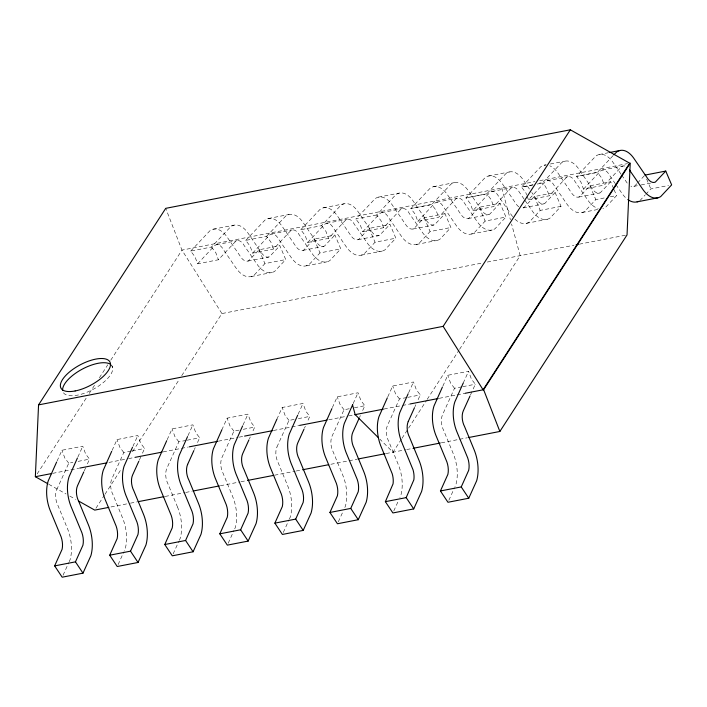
<?xml version="1.0" encoding="UTF-8"?>
<svg xmlns="http://www.w3.org/2000/svg" width="707" height="707" viewBox="0 0 707 707"><rect width="100%" height="100%" fill="white"/><g stroke="black" fill="none" stroke-linecap="round" stroke-linejoin="round"><path stroke-width="0.53" stroke-dasharray="3.54 2.65" d="M57.064 461.07L61.969 450.244L82.772 446.214L85.662 454.062L89.55 459.152L86.881 465.056M56.71 489.757L68.747 463.191L72.909 462.378M77.876 457.04L82.772 446.214M84.204 470.968L86.431 466.046M112.121 450.386L117.017 439.56L137.83 435.53L140.72 443.369L144.608 448.468L141.939 454.371M63.047 575.259L68.747 562.675M69.189 561.703L70.064 559.767A29.968 16.314 79 0 0 67.527 528.703L57.992 505.558A12.258 6.672 79 0 1 56.71 489.765M131.087 451.093L123.796 452.498L111.768 479.072A12.258 6.672 79 0 0 113.049 494.873L122.585 518.019A29.968 16.314 79 0 1 125.121 549.083L124.246 551.018M132.934 446.347L137.812 435.494M139.261 460.275L141.488 455.361M167.179 439.692L172.075 428.875L192.887 424.845L195.777 432.684L199.666 437.783L196.997 443.687M118.104 564.575L123.805 551.981M186.144 440.399L178.853 441.813L166.825 468.388A12.258 6.672 79 0 0 168.107 484.189L177.643 507.326M187.991 435.662L192.87 424.801M194.319 449.59L195.212 447.619M221.786 429.989L227.124 418.155L247.945 414.152L250.835 421.999L254.723 427.09L252.046 433.002M173.162 553.881L178.862 541.297M179.304 540.334L180.179 538.389A29.968 16.314 79 0 0 177.634 507.326M239.116 430.121L233.911 431.129L221.883 457.703A12.258 6.672 79 0 0 223.165 473.496L232.691 496.641A29.968 16.314 79 0 1 235.237 527.705L234.353 529.64M243.04 424.978L247.945 414.152M249.377 438.906L250.269 436.935M276.844 419.304L282.19 407.497L303.003 403.467L305.892 411.306L309.781 416.405L307.103 422.309M228.22 543.197L233.92 530.612M276.932 447.01L288.969 420.435L294.174 419.428M298.098 414.284L303.003 403.467M304.434 428.212L305.327 426.25M332.343 407.63L337.248 396.813L358.051 392.783L360.95 400.622L364.839 405.721L362.161 411.624M283.277 532.512L288.977 519.919M289.41 518.956L290.294 517.02A29.968 16.314 79 0 0 287.749 485.956L278.222 462.811A12.258 6.672 79 0 1 276.941 447.018M349.231 408.743L344.026 409.751L331.99 436.325A12.258 6.672 79 0 0 333.28 452.127L342.807 475.263A29.968 16.314 79 0 1 345.343 506.336L344.468 508.271M353.155 403.6L358.042 392.738M359.492 417.528L360.376 415.557M387.79 396.83L392.685 386.013L413.498 381.983L416.388 389.822L420.276 394.921L417.607 400.825M338.335 521.819L342.718 512.142M406.755 397.537L399.464 398.951L387.436 425.526A12.258 6.672 79 0 0 388.717 441.327L398.253 464.464A29.968 16.314 79 0 1 400.789 495.536L399.915 497.472M408.602 392.8L413.498 381.983M414.929 406.728L415.822 404.757M442.847 386.146L447.734 375.293L468.555 371.29L471.445 379.138L475.334 384.228L472.665 390.14M393.772 511.02L398.156 501.343M461.804 386.853L454.521 388.267L442.494 414.841A12.258 6.672 79 0 0 443.775 430.634L453.302 453.779A29.968 16.314 79 0 1 455.847 484.843L454.972 486.778M463.209 383.097L468.538 371.255M470.429 395.054L472.214 391.121M448.83 500.335L454.53 487.75M37.144 473.937L86.82 397.175M89.206 393.472L95.198 384.228M99.387 377.75L107.764 364.803M110.752 360.181L181.964 250.11L534.952 181.593M95.931 508.253L104.336 495.271M104.936 494.343L121.728 468.388M132.527 451.702L179.313 379.385M181.717 375.673L221.91 313.563L482.961 262.88M401.39 439.233L392.995 452.215L379.871 439.171M401.991 438.305L407.992 429.034M408.584 428.106L426.586 400.295M427.187 399.367L458.976 350.23M459.577 349.302L520.166 255.66L511.559 223.96M190.678 251.091L209.891 230.782A28.086 15.289 79 0 1 227.795 238.038L241.405 257.922A14.167 7.706 79 0 0 248.59 260.839L259.036 249.783L279.848 245.736L285.734 259.566L274.784 271.258A29.968 16.314 79 0 1 256.853 263.985L244.224 245.629A12.258 6.672 79 0 0 235.104 241.935L218.401 259.769L197.598 263.817L194.991 256.738L190.678 251.091L211.464 247.026L230.694 226.744A28.086 15.289 79 0 1 248.599 233.99L262.217 253.884A14.167 7.706 79 0 0 269.394 256.8L279.848 245.736M197.598 263.817L214.301 245.983A12.258 6.672 79 0 1 223.421 249.668L236.041 268.024A29.968 16.314 79 0 0 253.981 275.297L264.931 263.605L285.734 259.566M245.736 240.398L264.948 220.098A28.086 15.289 79 0 1 282.844 227.345L296.463 247.238A14.167 7.706 79 0 0 303.639 250.145L314.094 239.09L334.906 235.051L340.792 248.873L329.842 260.574A29.968 16.314 79 0 1 311.911 253.292L299.282 234.936A12.258 6.672 79 0 0 290.162 231.251L273.459 249.085L252.655 253.124L250.048 246.045L245.736 240.398L266.521 236.332L270.852 242.006L273.459 249.085M266.539 236.359L285.752 216.05A28.086 15.289 79 0 1 303.657 223.306L317.275 243.199A14.167 7.706 79 0 0 324.451 246.107L334.906 235.051M252.655 253.124L269.358 235.29A12.258 6.672 79 0 1 278.478 238.984L291.098 257.339A29.968 16.314 79 0 0 309.03 264.612L319.988 252.912L340.792 248.873M300.793 229.713L320.006 209.413A28.086 15.289 79 0 1 337.902 216.66L351.52 236.553A14.167 7.706 79 0 0 358.696 239.461L369.151 228.405L389.955 224.366L395.849 238.188L384.9 249.88A29.968 16.314 79 0 1 366.968 242.607L354.34 224.252A12.258 6.672 79 0 0 345.219 220.566L328.516 238.392L307.713 242.439L305.097 235.36L300.793 229.713L321.579 225.648L340.809 205.366A28.086 15.289 79 0 1 358.714 212.621L372.333 232.515A14.167 7.706 79 0 0 379.509 235.422L389.955 224.366M307.713 242.439L324.407 224.605A12.258 6.672 79 0 1 333.536 228.29L346.156 246.646A29.968 16.314 79 0 0 364.087 253.928L375.046 242.227L395.849 238.188M383.574 227.707L380.958 220.628L376.645 214.981L395.867 194.681A28.086 15.289 79 0 1 413.772 201.928L427.39 221.821A14.167 7.706 79 0 0 434.566 224.738L445.012 213.682L450.907 227.504L439.957 239.196A29.968 16.314 79 0 1 422.026 231.923L409.397 213.567A12.258 6.672 79 0 0 400.277 209.882L383.574 227.707L362.771 231.755L360.155 224.676L355.824 219.002M362.771 231.755L379.465 213.921A12.258 6.672 79 0 1 388.585 217.606L401.214 235.961A29.968 16.314 79 0 0 419.145 243.235L430.095 231.543L450.907 227.504M417.819 221.3L434.513 203.466A12.258 6.672 79 0 1 443.634 207.151L456.262 225.515A29.968 16.314 79 0 0 474.194 232.789L485.143 221.088L505.956 217.049L500.061 203.227L479.258 207.266L468.803 218.322A14.167 7.706 79 0 1 461.627 215.414L448.008 195.521A28.086 15.289 79 0 0 430.112 188.274L410.891 208.574L415.203 214.221L417.819 221.3L438.623 217.261L455.317 199.427A12.258 6.672 79 0 1 464.446 203.112L477.075 221.468A29.968 16.314 79 0 0 495.006 228.75L505.956 217.049M445.012 213.682L424.209 217.721L413.754 228.776A14.167 7.706 79 0 1 406.578 225.86L392.959 205.976A28.086 15.289 79 0 0 375.063 198.72L355.842 219.029L376.645 214.981M518.797 206.78A14.167 7.706 79 0 1 516.684 204.73L503.066 184.836A28.086 15.289 79 0 0 485.17 177.581L465.948 197.889L470.261 203.536L472.877 210.615L489.571 192.781A12.258 6.672 79 0 1 498.691 196.466L511.32 214.822A29.968 16.314 79 0 0 512.699 216.678M472.877 210.615L493.68 206.568L510.374 188.734A12.258 6.672 79 0 1 519.504 192.428L524.311 199.418M500.061 203.227L489.615 214.283A14.167 7.706 79 0 1 482.439 211.375L468.821 191.482A28.086 15.289 79 0 0 450.916 184.227L431.694 204.535L410.873 208.547L431.677 204.509L436.007 210.182L438.623 217.261M526.962 195.777L528.456 199.825L545.15 181.991A12.258 6.672 79 0 1 554.279 185.676L566.899 204.031A29.968 16.314 79 0 0 584.83 211.313L595.789 199.613L605.148 197.792M524.912 200.293L532.124 210.783A29.968 16.314 79 0 0 550.064 218.056L561.013 206.364L555.119 192.543L534.315 196.581L523.86 207.637A14.167 7.706 79 0 1 521.757 207.982M528.456 199.825L549.259 195.777L565.962 177.943A12.258 6.672 79 0 1 575.083 181.637L587.711 199.993A29.968 16.314 79 0 0 598.255 208.477M555.119 192.543L544.673 203.598A14.167 7.706 79 0 1 537.488 200.691L531.832 192.543M561.013 206.364L540.201 210.403L529.251 222.095A29.968 16.314 79 0 1 514.139 218.339M613.084 155.62L597.388 172.367L576.585 176.414L580.898 182.061L583.514 189.14L604.317 185.093L621.011 167.259A12.258 6.672 79 0 1 625.58 166.225M583.514 189.14L600.208 171.306A12.258 6.672 79 0 1 609.328 174.991L615.346 183.732M613.649 188.663L610.698 181.752L589.894 185.791L579.44 196.846A14.167 7.706 79 0 1 572.263 193.939L558.645 174.046A28.086 15.289 79 0 0 549.692 165.765M610.698 181.752L600.252 192.808A14.167 7.706 79 0 1 593.076 189.9L579.457 170.007A28.086 15.289 79 0 0 561.552 162.751L542.331 183.06L537.134 184.067C544.858 179.357 547.183 190.917 549.259 195.777M614.065 189.653L616.592 195.574L605.643 207.266A29.968 16.314 79 0 1 602.832 208.503M636.892 183.705L634.497 186.162A14.167 7.706 79 0 1 630.909 186.135M637.626 182.927L644.218 175.884M639.888 200.62L644.996 195.167M645.73 194.381L650.838 188.928L668.53 185.49M213.258 229.201L234.061 225.162M268.315 218.516L289.119 214.468M323.373 207.831L344.176 203.784M378.431 197.138L399.234 193.099M433.479 186.692L454.283 182.645M488.528 176.008L509.34 171.96M544.116 165.217L546.193 164.811M550.355 163.997L564.92 161.169M599.174 154.524L608.533 152.703M539.741 180.665L627.542 163.617M216.422 244.702L237.225 240.654M271.479 234.017L292.283 229.969M326.537 223.324L347.34 219.285M381.594 212.639L402.398 208.6M436.643 202.193L457.447 198.146M491.692 191.5L512.504 187.461M547.28 180.709L568.083 176.67M602.337 170.025L623.141 165.986M532.954 184.854L521.51 187.072L525.84 192.746L526.591 194.77M532.972 184.88L521.536 187.099L540.749 166.799A28.086 15.289 79 0 1 545.928 165.005M247.91 261.069L268.713 257.03M302.967 250.384L323.771 246.345M358.016 239.691L378.828 235.652M413.074 229.006L433.886 224.967M468.122 218.56L488.935 214.521M523.18 207.867L543.992 203.828M578.759 197.076L599.571 193.038M633.817 186.392L640.065 185.181M641.099 184.978L650.467 183.157M610.353 196.785L616.592 195.574M251.171 276.534L271.983 272.495M306.228 265.841L327.041 261.802M361.286 255.156L382.089 251.118M416.343 244.472L437.147 240.433M471.392 234.017L492.196 229.978M526.45 223.332L547.253 219.294M582.029 212.542L598.679 209.307M487.3 262.041L573.96 245.223M579.369 244.171L627.038 234.918M407.789 397.343L420.276 394.921M462.846 386.649L475.334 384.228M78.106 461.371L89.55 459.152M132.121 450.889L144.608 448.468M187.178 440.196L199.666 437.783M243.279 429.308L254.723 427.09M298.336 418.624L309.781 416.405M354.428 407.736L364.839 405.721M52.672 473.354L78.716 468.299M108.975 462.422L127.507 458.825M128.586 458.613L134.012 457.562M163.123 451.914L188.221 447.045M218.339 441.195L238.091 437.359M239.169 437.147L244.33 436.148M273.565 430.475L298.805 425.579M328.782 419.755L347.588 416.105M348.675 415.893L353.686 414.921M384.007 409.035L401.329 405.677M402.416 405.465L409.38 404.112M439.233 398.315L456.554 394.957M457.076 394.851L465.215 393.269M110.981 506.954L129.399 503.375M130.477 503.172L136.981 501.908M165.146 496.438L184.642 492.655M185.729 492.443L192.224 491.179M220.39 485.718L239.885 481.935M240.972 481.723L246.39 480.672M274.555 475.201L295.128 471.207M296.215 470.995L302.711 469.74M330.876 464.269L356.876 459.223M386.119 453.541L405.624 449.758M406.702 449.546L413.206 448.291M441.371 442.821L467.362 437.774M48.756 484.26L65.998 493.954M69.834 496.102L75.578 499.336M321.579 225.648L325.909 231.313L328.516 238.392M211.464 247.026L215.794 252.691L218.401 259.769M454.521 388.267L450.633 383.167L447.743 375.329M399.464 398.951L395.575 393.852L392.685 386.013M344.026 409.751L340.138 404.651L337.248 396.813M288.969 420.435L285.08 415.345L282.19 407.497M233.911 431.129L230.022 426.029L227.133 418.182M178.853 441.813L174.965 436.714L172.075 428.875M123.796 452.498L119.907 447.407L117.017 439.56M68.747 463.191L64.85 458.092L61.969 450.244M621.055 174.231L613.703 163.361A28.086 15.289 79 0 0 595.807 156.106L576.585 176.414L597.371 172.349L601.701 178.014L604.317 185.093M621.665 175.106L627.321 183.254A14.167 7.706 79 0 0 628.002 184.032M615.947 184.607L621.957 193.347A29.968 16.314 79 0 0 626.269 198.322M529.419 189.034L523.869 180.798A28.086 15.289 79 0 0 505.973 173.542L486.752 193.842L465.948 197.889L486.734 193.824L491.065 199.489L493.68 206.568M221.91 313.563L181.964 250.11L165.73 208.344M111.733 365.749L112.634 367.437M646.631 179.057L650.838 188.928M589.894 185.791L595.789 199.613M534.315 196.581L540.201 210.403M479.258 207.266L485.143 221.088M424.209 217.721L430.095 231.543M369.151 228.405L375.046 242.227M314.094 239.09L319.988 252.912M259.036 249.783L264.931 263.605M501.802 188.027L510.41 219.736M111.132 364.839A27.767 11.471 -28.1 0 1 93.421 389.177A27.767 11.471 -28.1 0 1 62.72 391.051"/><path stroke-width="1.06" d="M47.802 483.721L35.35 476.712L38.558 404.89L165.73 208.344L570.328 129.805L629.716 163.202L483.093 389.804L443.156 326.351L570.328 129.805M56.622 462.051L48.244 480.848A28.086 15.289 79 0 0 50.771 511.85L61.102 536.816A14.167 7.706 79 0 1 62.119 549.251L54.651 565.892L62.172 577.195L82.984 573.156L90.876 555.729A29.968 16.314 79 0 0 88.331 524.665L78.804 501.528A12.258 6.672 79 0 1 77.523 485.736L83.762 471.949M77.425 458.021L69.056 476.818A28.086 15.289 79 0 0 71.584 507.82L81.915 532.778A14.167 7.706 79 0 1 82.931 545.212L75.455 561.853L54.651 565.892M111.679 451.366L103.302 470.164A28.086 15.289 79 0 0 105.829 501.166L116.16 526.132A14.167 7.706 79 0 1 117.176 538.566L109.709 555.207L117.229 566.51L138.042 562.472L145.934 545.044A29.968 16.314 79 0 0 143.388 513.98L133.862 490.835A12.258 6.672 79 0 1 132.58 475.042L138.819 461.264M132.483 447.337L124.114 466.134A28.086 15.289 79 0 0 126.633 497.127L136.972 522.093A14.167 7.706 79 0 1 137.98 534.527L130.512 551.168L109.709 555.207M166.728 440.682L158.359 459.47A28.086 15.289 79 0 0 160.878 490.472L171.218 515.447A14.167 7.706 79 0 1 172.234 527.882L164.766 544.523L172.287 555.817L193.091 551.778L200.982 534.351A29.968 16.314 79 0 0 198.446 503.287L188.919 480.15A12.258 6.672 79 0 1 187.638 464.358M187.541 436.643L179.171 455.441A28.086 15.289 79 0 0 181.69 486.443L192.03 511.408A14.167 7.706 79 0 1 193.038 523.843L185.57 540.475L164.766 544.523M187.638 464.358L193.877 450.571M221.786 429.989L213.417 448.786A28.086 15.289 79 0 0 215.935 479.788L226.275 504.754A14.167 7.706 79 0 1 227.292 517.188L219.815 533.829L227.345 545.132L248.148 541.094L256.04 523.666A29.968 16.314 79 0 0 253.504 492.602L243.968 469.466A12.258 6.672 79 0 1 242.695 453.673L248.926 439.887M242.598 425.959L234.22 444.756A28.086 15.289 79 0 0 236.748 475.758L247.079 500.715A14.167 7.706 79 0 1 248.095 513.149L240.627 529.79L219.815 533.829M276.844 419.304L268.466 438.101A28.086 15.289 79 0 0 270.993 469.103L281.333 494.069A14.167 7.706 79 0 1 282.34 506.504L274.873 523.145L282.402 534.448L303.206 530.409L311.098 512.982A29.968 16.314 79 0 0 308.561 481.918L299.026 458.772A12.258 6.672 79 0 1 297.753 442.98L303.983 429.202M297.656 415.274L289.278 434.071A28.086 15.289 79 0 0 291.805 465.065L302.136 490.031A14.167 7.706 79 0 1 303.153 502.465L295.685 519.106L274.873 523.145M331.901 408.619L323.523 427.408A28.086 15.289 79 0 0 326.051 458.419L336.382 483.385A14.167 7.706 79 0 1 337.398 495.819L329.93 512.46L337.451 523.754L358.263 519.716L366.155 502.288A29.968 16.314 79 0 0 363.619 471.224L354.083 448.088A12.258 6.672 79 0 1 352.802 432.295L359.041 418.509M352.713 404.581L344.336 423.378A28.086 15.289 79 0 0 346.863 454.38L357.194 479.346A14.167 7.706 79 0 1 358.21 491.78L350.743 508.413L329.93 512.46M387.339 397.82L378.97 416.617A28.086 15.289 79 0 0 381.497 447.619L392.226 473.814A14.167 7.706 79 0 1 393.048 483.888L385.377 501.661L392.898 512.955L413.71 508.916L421.602 491.489A29.968 16.314 79 0 0 419.057 460.425L409.53 437.288A12.258 6.672 79 0 1 408.248 421.496M408.151 393.781L399.782 412.579A28.086 15.289 79 0 0 402.301 443.581L413.029 469.775A14.167 7.706 79 0 1 413.851 479.85L406.18 497.622L385.377 501.661M408.248 421.496L414.488 407.709M442.396 387.127L434.027 405.924A28.086 15.289 79 0 0 436.546 436.926L446.886 461.901A14.167 7.706 79 0 1 447.902 474.326L440.434 490.967L447.955 502.27L468.759 498.232L476.651 480.804A29.968 16.314 79 0 0 474.114 449.74L464.587 426.604A12.258 6.672 79 0 1 463.306 410.811L469.987 396.044M463.209 383.097L454.84 401.894A28.086 15.289 79 0 0 457.358 432.896L467.689 457.853A14.167 7.706 79 0 1 468.706 470.288L461.238 486.929L440.434 490.967M465.215 393.269L483.623 389.698L630.237 163.096L627.038 234.918L499.867 431.464L468.449 437.562M613.826 154.815L616.61 152.067A28.086 15.289 79 0 1 634.515 159.314L648.133 179.207A14.167 7.706 79 0 0 655.309 182.123L665.755 171.067L671.65 184.889L660.7 196.581A29.968 16.314 79 0 1 642.769 189.308L630.14 170.953M609.575 152.509L619.977 150.485M644.952 175.106L665.755 171.067M637.087 201.857L657.89 197.819M576.125 244.799L578.291 244.383M38.558 404.89L443.156 326.351M35.35 476.712L51.611 473.557M79.741 468.096L106.907 462.829M134.966 457.376L162.036 452.127M189.299 446.833L217.491 441.362M244.595 436.095L272.778 430.625M299.547 425.428L326.988 420.099M354.773 414.709L383.362 409.159M409.989 403.989L438.146 398.527M108.816 507.379L94.738 510.109L78.45 500.954M138.059 501.696L164.059 496.65M193.311 490.976L219.303 485.93M247.468 480.46L273.468 475.413M302.711 469.74L328.711 464.693M357.963 459.011L385.041 453.753M413.206 448.291L440.284 443.033M378.333 437.642L355.179 414.629L352.501 404.731M461.238 486.929L468.759 498.232M406.18 497.622L413.71 508.916M350.743 508.413L358.263 519.716M295.685 519.106L303.206 530.409M240.627 529.79L248.148 541.094M185.57 540.475L193.091 551.778M130.512 551.168L138.042 562.472M75.455 561.853L82.984 573.156M483.623 389.698L499.867 431.464M62.614 390.273A27.767 11.471 -28.1 0 1 81.932 369.31A27.767 11.471 -28.1 0 1 110.504 364.344M638.518 201.362A29.968 16.314 79 0 1 627.798 199.551M629.486 169.839A12.258 6.672 79 0 1 630.14 170.953M75.128 390.962A27.767 11.471 -28.1 0 0 110.389 363.23A27.767 11.471 -28.1 0 0 70.78 370.919A27.767 11.471 -28.1 0 0 75.128 390.962"/></g></svg>
